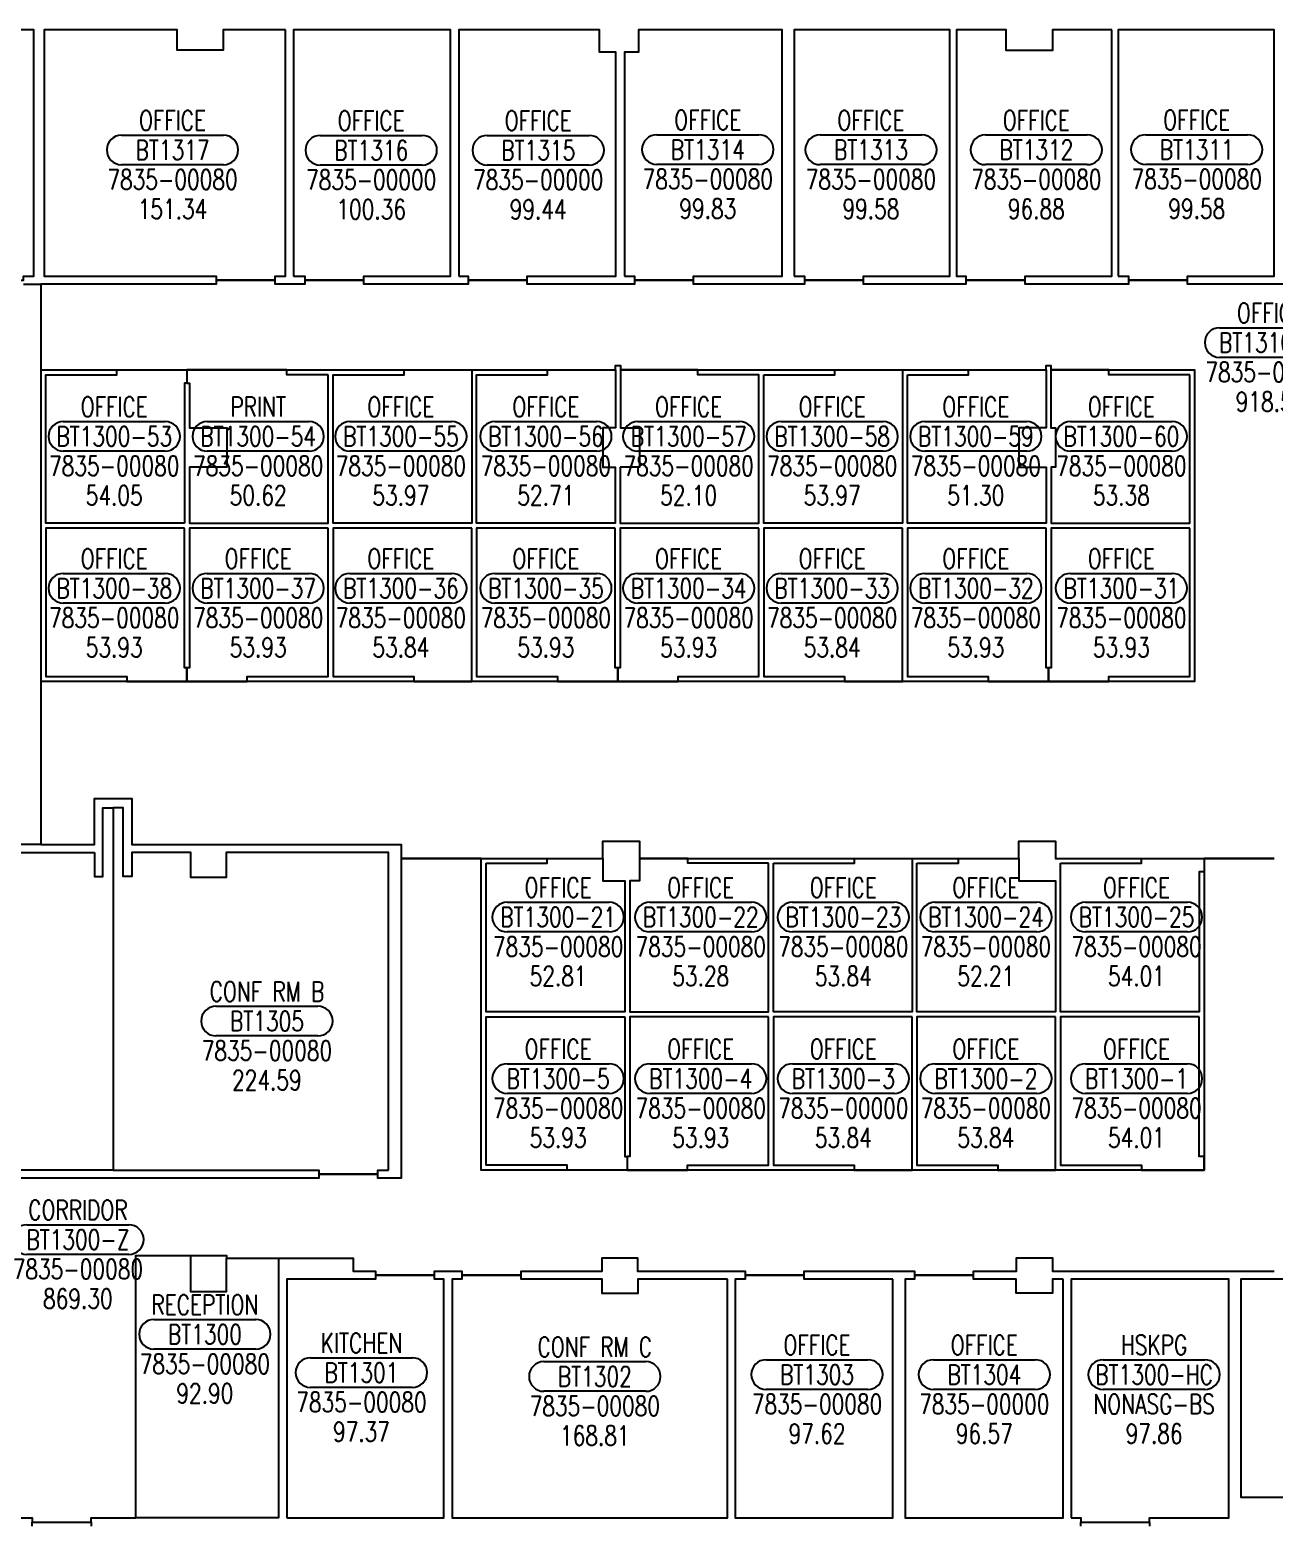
# Model space of a CAD drawing. Extents: x 3045 to 7103, y 18060 to 20148.
# Drawn here: x 4984 to 5742, y 18911 to 19822 of the extents above; entities that cross this region are included whole.
import ezdxf
from ezdxf.enums import TextEntityAlignment as Align

# ---------------------------------------------------------------- set-up
doc = ezdxf.new("R2010")
doc.units = 0
doc.header["$MEASUREMENT"] = 0
doc.layers.get('0').update_dxf_attribs({"linetype": 'CONTINUOUS'})
for name, color, linetype in [('AREA', 3, 'CONTINUOUS'), ('AREA2', 1, 'CONTINUOUS'), ('COSTC', 6, 'CONTINUOUS'), ('PLINE2', 5, 'CONTINUOUS'), ('ROOMNA', 4, 'CONTINUOUS'), ('ROOMNO', 4, 'CONTINUOUS'), ('ROOMOV', 4, 'CONTINUOUS')]:
    doc.layers.add(name, color=color, linetype=linetype)
doc.styles.get("Standard").update_dxf_attribs({"font": 'simplex.shx', "width": 0.75})

# ---------------------------------------------------------------- blocks, each defined once
blk = doc.blocks.new('ROOM')
at = {"layer": 'ROOMOV'}
for p, q in [((-31.04, 9.04), (31.04, 9.04)), ((31.04, -9.04), (-31.04, -9.04))]:
    blk.add_line(p, q, dxfattribs=at)
for centre, start, end in [((-31.04, 0), 90, 270), ((31.04, 0), 270, 90)]:
    blk.add_arc(centre, 9.04, start, end, dxfattribs=at)
at = {"color": 0, "width": 0.75, "flags": 1}
for tag, p in [('FLFIN', (-60, -36)), ('ICRA', (60, -36)), ('FLTYPE', (-60, -48)), ('USER1', (60, -48)), ('FLCOND', (-60, -60)), ('USER2', (60, -60)), ('WLFIN', (-60, -72)), ('SITE', (-24, -72)), ('UCODE', (24, -72)), ('USER3', (60, -72)), ('WLTYPE', (-60, -84)), ('BLDG', (-24, -84)), ('UDESC', (24, -84)), ('USER4', (60, -84)), ('WLCOND', (-60, -96)), ('FLR', (-24, -96)), ('FCODE', (24, -96)), ('USER5', (60, -96)), ('CLFIN', (-60, -108)), ('COSTCD', (-24, -108)), ('FDESC', (24, -108)), ('USER6', (60, -108)), ('CLTYPE', (-60, -120)), ('DEPTD', (-24, -120)), ('DIVISION', (24, -120)), ('USER7', (60, -120)), ('CLCOND', (-60, -132)), ('RDES', (-24, -132)), ('CONTACT', (24, -132)), ('USER8', (60, -132)), ('CLHT', (-60, -144)), ('CHDATE', (-24, -144)), ('OCCUP', (24, -144)), ('BLOCK', (60, -144)), ('BASE', (-60, -156)), ('CBACK', (-24, -156)), ('PRCONTACT', (24, -156)), ('BLOCK2', (60, -156))]:
    blk.add_attdef(tag, text='', height=6, dxfattribs=at).set_placement(p, align=Align.MIDDLE_CENTER)
at = {"layer": 'AREA', "width": 0.75}
blk.add_attdef('AREA', text='', height=12, dxfattribs=at).set_placement((0, -36), align=Align.MIDDLE_CENTER)
at = {"layer": 'AREA2', "width": 0.75}
blk.add_attdef('AREA2', text='', height=12, dxfattribs=at).set_placement((0, -36), align=Align.MIDDLE_CENTER)
at = {"layer": 'COSTC', "width": 0.75}
blk.add_attdef('COSTC', text='', height=12, dxfattribs=at).set_placement((0, -18), align=Align.MIDDLE_CENTER)
at = {"layer": 'ROOMNA', "width": 0.75}
for tag, p in [('RMNAA', (0, 54)), ('RMNAB', (0, 36)), ('RMNAC', (0, 18))]:
    blk.add_attdef(tag, text='', height=12, dxfattribs=at).set_placement(p, align=Align.MIDDLE_CENTER)
at = {"layer": 'ROOMNO', "width": 0.75}
blk.add_attdef('RMNU', text='', height=12, dxfattribs=at).set_placement((0, 0), align=Align.MIDDLE_CENTER)

msp = doc.modelspace()

# ---------------------------------------------------------------- linework, layer by layer
at = {"layer": 'PLINE2', "color": 6}
for points in [[(4890.97, 19671.58), (4943.72, 19671.58), (4943.72, 19669.08), (4979.72, 19669.08), (4979.72, 19671.58), (4986.09, 19671.58), (4986.09, 19821.58), (4957.22, 19821.58), (4957.22, 19809.21), (4929.09, 19809.21), (4929.09, 19821.58), (4890.97, 19821.58)], [(5139.47, 19821.58), (5101.47, 19821.58), (5101.47, 19809.21), (5073.47, 19809.21), (5073.47, 19821.58), (4992.47, 19821.58), (4992.47, 19671.58), (5097.22, 19671.58), (5097.22, 19669.08), (5133.22, 19669.08), (5133.22, 19671.58), (5139.47, 19671.58)], [(5144.22, 19671.58), (5151.22, 19671.58), (5151.22, 19669.08), (5187.22, 19669.08), (5187.22, 19671.58), (5239.97, 19671.58), (5239.97, 19821.58), (5144.22, 19821.58)], [(5244.97, 19671.58), (5250.72, 19671.58), (5250.72, 19669.08), (5286.72, 19669.08), (5286.72, 19671.58), (5340.72, 19671.58), (5340.72, 19808.08), (5330.84, 19808.08), (5330.84, 19821.58), (5244.97, 19821.58)], [(5346.09, 19671.58), (5352.09, 19671.58), (5352.09, 19669.08), (5388.09, 19669.08), (5388.09, 19671.58), (5442.09, 19671.58), (5442.09, 19821.58), (5354.59, 19821.58), (5354.59, 19808.08), (5346.09, 19808.08)], [(5449.34, 19671.58), (5455.59, 19671.58), (5455.59, 19669.08), (5491.59, 19669.08), (5491.59, 19671.58), (5544.34, 19671.58), (5544.34, 19821.58), (5449.34, 19821.58)], [(5642.97, 19821.58), (5606.72, 19821.58), (5606.72, 19809.08), (5578.59, 19809.08), (5578.59, 19821.58), (5548.22, 19821.58), (5548.22, 19671.58), (5554.09, 19671.58), (5554.09, 19669.08), (5590.09, 19669.08), (5590.09, 19671.58), (5642.97, 19671.58)], [(5646.84, 19671.58), (5653.09, 19671.58), (5653.09, 19669.08), (5689.09, 19669.08), (5689.09, 19671.58), (5741.84, 19671.58), (5741.84, 19821.58), (5646.84, 19821.58)], [(5077.9, 19520.96), (4993.4, 19520.96), (4993.4, 19611.46), (5036.65, 19611.46), (5036.65, 19614.46), (5079.4, 19614.46), (5079.4, 19606.21), (5077.9, 19606.21)], [(5165.4, 19611.46), (5140.15, 19611.46), (5140.15, 19614.46), (5079.4, 19614.46), (5079.4, 19606.21), (5080.9, 19606.21), (5080.9, 19579.08), (5103.72, 19579.08), (5103.72, 19555.08), (5080.9, 19555.08), (5080.9, 19520.96), (5165.4, 19520.96)], [(5211.65, 19614.46), (5252.9, 19614.46), (5252.9, 19520.96), (5168.4, 19520.96), (5168.4, 19611.46), (5211.65, 19611.46)], [(5299.15, 19614.46), (5340.49, 19614.46), (5340.49, 19579.08), (5332.72, 19579.08), (5332.72, 19555.08), (5340.4, 19555.08), (5340.4, 19520.96), (5255.9, 19520.96), (5255.9, 19611.46), (5299.15, 19611.46)], [(5343.4, 19555.08), (5343.4, 19520.96), (5427.9, 19520.96), (5427.9, 19611.46), (5390.65, 19611.46), (5390.65, 19614.46), (5343.49, 19614.46), (5343.49, 19579.08), (5355.22, 19579.08), (5355.22, 19555.08)], [(5430.9, 19611.46), (5474.15, 19611.46), (5474.15, 19614.46), (5515.4, 19614.46), (5515.4, 19520.96), (5430.9, 19520.96)], [(5518.4, 19611.46), (5555.65, 19611.46), (5555.65, 19614.46), (5602.88, 19614.46), (5602.88, 19579.08), (5586.22, 19579.08), (5586.22, 19555.08), (5602.9, 19555.08), (5602.9, 19520.96), (5518.4, 19520.96)], [(5690.4, 19611.46), (5641.15, 19611.46), (5641.15, 19614.46), (5605.88, 19614.46), (5605.88, 19579.08), (5608.72, 19579.08), (5608.72, 19555.08), (5605.9, 19555.08), (5605.9, 19520.96), (5690.4, 19520.96)], [(5077.9, 19517.96), (4993.4, 19517.96), (4993.4, 19427.46), (5042.65, 19427.46), (5042.65, 19424.46), (5079.4, 19424.46), (5079.4, 19432.71), (5077.9, 19432.71)], [(5165.4, 19517.96), (5080.9, 19517.96), (5080.9, 19432.71), (5079.4, 19432.71), (5079.4, 19424.46), (5116.15, 19424.46), (5116.15, 19427.46), (5165.4, 19427.46)], [(5252.9, 19517.96), (5168.4, 19517.96), (5168.4, 19427.46), (5217.65, 19427.46), (5217.65, 19424.46), (5252.9, 19424.46)], [(5340.4, 19517.96), (5255.9, 19517.96), (5255.9, 19427.46), (5305.15, 19427.46), (5305.15, 19424.46), (5341.9, 19424.46), (5341.9, 19432.71), (5340.4, 19432.71)], [(5427.9, 19517.96), (5343.4, 19517.96), (5343.4, 19432.71), (5341.9, 19432.71), (5341.9, 19424.46), (5378.65, 19424.46), (5378.65, 19427.46), (5427.9, 19427.46)], [(5515.4, 19517.96), (5430.9, 19517.96), (5430.9, 19427.46), (5480.15, 19427.46), (5480.15, 19424.46), (5515.4, 19424.46)], [(5602.9, 19517.96), (5518.4, 19517.96), (5518.4, 19427.46), (5567.65, 19427.46), (5567.65, 19424.46), (5604.4, 19424.46), (5604.4, 19432.71), (5602.9, 19432.71)], [(5690.4, 19517.96), (5605.9, 19517.96), (5605.9, 19432.71), (5604.4, 19432.71), (5604.4, 19424.46), (5641.15, 19424.46), (5641.15, 19427.46), (5690.4, 19427.46)], [(5022.97, 19320.21), (5022.97, 19305.71), (5028.09, 19305.71), (5028.09, 19347.58), (5034.34, 19347.58), (5034.34, 19126.71), (4908.72, 19126.71), (4908.72, 19124.21), (4872.72, 19124.21), (4872.72, 19126.71), (4866.22, 19126.71), (4866.22, 19320.21), (4930.22, 19320.21), (4930.22, 19305.08), (4951.84, 19305.08), (4951.84, 19320.21)], [(5202.22, 19126.71), (5202.22, 19320.21), (5103.34, 19320.21), (5103.34, 19304.96), (5081.72, 19304.96), (5081.72, 19320.21), (5045.72, 19320.21), (5045.72, 19305.71), (5040.59, 19305.71), (5040.59, 19347.58), (5034.34, 19347.58), (5034.34, 19126.71), (5159.72, 19126.71), (5159.72, 19124.21), (5195.72, 19124.21), (5195.72, 19126.71)], [(5261.72, 19313.69), (5298.97, 19313.69), (5298.97, 19316.69), (5332.72, 19316.69), (5332.72, 19303.08), (5346.22, 19303.08), (5346.22, 19223.19), (5261.72, 19223.19)], [(5433.72, 19313.69), (5384.56, 19313.69), (5384.56, 19316.69), (5355.22, 19316.69), (5355.22, 19303.08), (5349.22, 19303.08), (5349.22, 19223.19), (5433.72, 19223.19)], [(5436.72, 19313.69), (5486.06, 19313.69), (5486.06, 19316.69), (5521.22, 19316.69), (5521.22, 19223.19), (5436.72, 19223.19)], [(5524.22, 19313.69), (5549.47, 19313.69), (5549.47, 19316.69), (5586.22, 19316.69), (5586.22, 19303.08), (5608.72, 19303.08), (5608.72, 19223.19), (5524.22, 19223.19)], [(5611.72, 19313.69), (5660.97, 19313.69), (5660.97, 19316.69), (5699.22, 19316.69), (5699.22, 19308.44), (5696.22, 19308.44), (5696.22, 19223.19), (5611.72, 19223.19)], [(5346.22, 19220.19), (5346.22, 19134.94), (5347.72, 19134.94), (5347.72, 19126.69), (5310.97, 19126.69), (5310.97, 19129.69), (5261.72, 19129.69), (5261.72, 19220.19)], [(5433.72, 19220.19), (5349.22, 19220.19), (5349.22, 19134.94), (5347.72, 19134.94), (5347.72, 19126.69), (5384.47, 19126.69), (5384.47, 19129.69), (5433.72, 19129.69)], [(5521.22, 19220.19), (5436.72, 19220.19), (5436.72, 19129.69), (5485.97, 19129.69), (5485.97, 19126.69), (5521.22, 19126.69)], [(5608.72, 19220.19), (5524.22, 19220.19), (5524.22, 19129.69), (5573.47, 19129.69), (5573.47, 19126.69), (5608.72, 19126.69)], [(5696.22, 19220.19), (5611.72, 19220.19), (5611.72, 19129.69), (5660.97, 19129.69), (5660.97, 19126.69), (5699.22, 19126.69), (5699.22, 19134.94), (5696.22, 19134.94)], [(5048.14, 18914.71), (5048.14, 19074.71), (5081.47, 19074.71), (5081.47, 19052.71), (5103.47, 19052.71), (5103.47, 19073.08), (5135.09, 19073.08), (5135.09, 18914.71)], [(5140.22, 18914.71), (5235.97, 18914.71), (5235.97, 19060.21), (5230.22, 19060.21), (5230.22, 19062.71), (5194.22, 19062.71), (5194.22, 19060.21), (5140.22, 19060.21)], [(5408.72, 19060.21), (5354.09, 19060.21), (5354.09, 19051.46), (5332.47, 19051.46), (5332.47, 19060.21), (5282.97, 19060.21), (5282.97, 19062.71), (5246.97, 19062.71), (5246.97, 19060.21), (5240.97, 19060.21), (5240.97, 18914.71), (5408.72, 18914.71)], [(5509.47, 19060.21), (5455.47, 19060.21), (5455.47, 19062.71), (5419.47, 19062.71), (5419.47, 19060.21), (5413.47, 19060.21), (5413.47, 18914.71), (5509.47, 18914.71)], [(5613.22, 19060.21), (5606.84, 19060.21), (5606.84, 19051.71), (5584.72, 19051.71), (5584.72, 19060.21), (5558.72, 19060.21), (5558.72, 19062.71), (5522.72, 19062.71), (5522.72, 19060.21), (5516.97, 19060.21), (5516.97, 18914.71), (5613.22, 18914.71)], [(5618.22, 18914.71), (5623.97, 18914.71), (5623.97, 18912.21), (5665.97, 18912.21), (5665.97, 18914.71), (5714.34, 18914.71), (5714.34, 19060.21), (5618.22, 19060.21)], [(5838.97, 19060.21), (5721.47, 19060.21), (5721.47, 18927.33), (5847.47, 18927.33), (5847.47, 18965.46), (5849.97, 18965.46), (5849.97, 19001.46), (5847.47, 19001.46), (5847.47, 19052.71), (5838.97, 19052.71)]]:
    msp.add_lwpolyline(points, close=True, dxfattribs=at)
for points in [[(4979.72, 19666.58), (4990.4, 19666.58), (4990.4, 19424.46), (4990.4, 19325.21), (4816.72, 19325.21)], [(5749.47, 19666.58), (5689.09, 19666.58), (5689.09, 19669.08), (5653.09, 19669.08), (5653.09, 19666.58), (5590.09, 19666.58), (5590.09, 19669.08), (5554.09, 19669.08), (5554.09, 19666.58), (5491.59, 19666.58), (5491.59, 19669.08), (5455.59, 19669.08), (5455.59, 19666.58), (5388.09, 19666.58), (5388.09, 19669.08), (5352.09, 19669.08), (5352.09, 19666.58), (5286.72, 19666.58), (5286.72, 19669.08), (5250.72, 19669.08), (5250.72, 19666.58), (5187.22, 19666.58), (5187.22, 19669.08), (5151.22, 19669.08), (5151.22, 19666.58), (5133.22, 19666.58), (5133.22, 19669.08), (5097.22, 19669.08), (5097.22, 19666.58), (4990.4, 19666.58), (4990.4, 19614.46), (5340.49, 19614.46), (5340.49, 19616.96), (5343.49, 19616.96), (5343.49, 19614.46), (5602.88, 19614.46), (5602.88, 19616.96), (5605.88, 19616.96), (5605.88, 19614.46), (5693.4, 19614.46), (5693.4, 19424.46), (4990.4, 19424.46), (4990.4, 19325.21), (5022.97, 19325.21), (5022.97, 19353.21), (5045.72, 19353.21), (5045.72, 19325.21), (5209.97, 19325.21), (5209.97, 19316.69), (5332.72, 19316.69), (5332.72, 19327.08), (5355.22, 19327.08), (5355.22, 19316.69), (5586.22, 19316.69), (5586.22, 19327.08), (5608.72, 19327.08), (5608.72, 19316.69), (5741.84, 19316.69)], [(5741.84, 19316.69), (5699.22, 19316.69), (5699.22, 19126.69), (5258.72, 19126.69), (5258.72, 19316.69), (5209.97, 19316.69), (5209.97, 19121.71), (5195.72, 19121.71), (5195.72, 19124.21), (5159.72, 19124.21), (5159.72, 19121.71), (4908.72, 19121.71)], [(4967.34, 18914.71), (4985.09, 18914.71), (4985.09, 18912.21), (5021.09, 18912.21), (5021.09, 18914.71), (5048.14, 18914.71), (5048.14, 19074.71), (5103.47, 19074.71), (5103.47, 19073.08), (5180.59, 19073.08), (5180.59, 19065.21), (5194.22, 19065.21), (5194.22, 19062.71), (5230.22, 19062.71), (5230.22, 19065.21), (5246.97, 19065.21), (5246.97, 19062.71), (5282.97, 19062.71), (5282.97, 19065.21), (5332.47, 19065.21), (5332.47, 19073.33), (5353.97, 19073.33), (5353.97, 19065.21), (5419.47, 19065.21), (5419.47, 19062.71), (5455.47, 19062.71), (5455.47, 19065.21), (5522.72, 19065.21), (5522.72, 19062.71), (5558.72, 19062.71), (5558.72, 19065.21), (5584.84, 19065.21), (5584.84, 19073.33), (5606.84, 19073.33), (5606.84, 19065.21), (5741.84, 19065.21)], [(4985.09, 18909.71), (4985.09, 18912.21), (5021.09, 18912.21), (5021.09, 18909.71)], [(5623.97, 18909.71), (5623.97, 18912.21), (5665.97, 18912.21), (5665.97, 18909.71)]]:
    msp.add_lwpolyline(points, dxfattribs=at)

# ---------------------------------------------------------------- block references
at = {"layer": 'ROOMNO', "color": 2}
ref = msp.add_blockref('ROOM', (5070.59, 19748.4), dxfattribs=at)
ref.add_attrib('RMNU', 'BT1317', dxfattribs={"height": 12, "width": 0.75}).set_placement((5070.59, 19748.4), align=Align.MIDDLE_CENTER)
ref.add_attrib('RMNAC', 'OFFICE', dxfattribs={"layer": 'ROOMNA', "height": 12, "width": 0.75}).set_placement((5070.59, 19766.4), align=Align.MIDDLE_CENTER)
ref.add_attrib('COSTC', '7835-00080', dxfattribs={"layer": 'COSTC', "height": 12, "width": 0.75}).set_placement((5070.59, 19730.4), align=Align.MIDDLE_CENTER)
ref.add_attrib('AREA2', '151.34', dxfattribs={"layer": 'AREA2', "height": 12, "width": 0.75}).set_placement((5070.59, 19712.4), align=Align.MIDDLE_CENTER)
ref = msp.add_blockref('ROOM', (5191.65, 19748.22), dxfattribs=at)
ref.add_attrib('RMNU', 'BT1316', dxfattribs={"height": 12, "width": 0.75}).set_placement((5191.65, 19748.22), align=Align.MIDDLE_CENTER)
ref.add_attrib('RMNAC', 'OFFICE', dxfattribs={"layer": 'ROOMNA', "height": 12, "width": 0.75}).set_placement((5191.65, 19766.22), align=Align.MIDDLE_CENTER)
ref.add_attrib('COSTC', '7835-00000', dxfattribs={"layer": 'COSTC', "height": 12, "width": 0.75}).set_placement((5191.65, 19730.22), align=Align.MIDDLE_CENTER)
ref.add_attrib('AREA2', '100.36', dxfattribs={"layer": 'AREA2', "height": 12, "width": 0.75}).set_placement((5191.65, 19712.22), align=Align.MIDDLE_CENTER)
ref = msp.add_blockref('ROOM', (5293.43, 19748.24), dxfattribs=at)
ref.add_attrib('RMNU', 'BT1315', dxfattribs={"height": 12, "width": 0.75}).set_placement((5293.43, 19748.24), align=Align.MIDDLE_CENTER)
ref.add_attrib('RMNAC', 'OFFICE', dxfattribs={"layer": 'ROOMNA', "height": 12, "width": 0.75}).set_placement((5293.43, 19766.24), align=Align.MIDDLE_CENTER)
ref.add_attrib('COSTC', '7835-00000', dxfattribs={"layer": 'COSTC', "height": 12, "width": 0.75}).set_placement((5293.43, 19730.24), align=Align.MIDDLE_CENTER)
ref.add_attrib('AREA2', '99.44', dxfattribs={"layer": 'AREA2', "height": 12, "width": 0.75}).set_placement((5293.43, 19712.24), align=Align.MIDDLE_CENTER)
ref = msp.add_blockref('ROOM', (5396.74, 19748.62), dxfattribs=at)
ref.add_attrib('RMNU', 'BT1314', dxfattribs={"height": 12, "width": 0.75}).set_placement((5396.74, 19748.62), align=Align.MIDDLE_CENTER)
ref.add_attrib('RMNAC', 'OFFICE', dxfattribs={"layer": 'ROOMNA', "height": 12, "width": 0.75}).set_placement((5396.74, 19766.62), align=Align.MIDDLE_CENTER)
ref.add_attrib('COSTC', '7835-00080', dxfattribs={"layer": 'COSTC', "height": 12, "width": 0.75}).set_placement((5396.74, 19730.62), align=Align.MIDDLE_CENTER)
ref.add_attrib('AREA2', '99.83', dxfattribs={"layer": 'AREA2', "height": 12, "width": 0.75}).set_placement((5396.74, 19712.62), align=Align.MIDDLE_CENTER)
ref = msp.add_blockref('ROOM', (5496.18, 19748.5), dxfattribs=at)
ref.add_attrib('RMNU', 'BT1313', dxfattribs={"height": 12, "width": 0.75}).set_placement((5496.18, 19748.5), align=Align.MIDDLE_CENTER)
ref.add_attrib('RMNAC', 'OFFICE', dxfattribs={"layer": 'ROOMNA', "height": 12, "width": 0.75}).set_placement((5496.18, 19766.5), align=Align.MIDDLE_CENTER)
ref.add_attrib('COSTC', '7835-00080', dxfattribs={"layer": 'COSTC', "height": 12, "width": 0.75}).set_placement((5496.18, 19730.5), align=Align.MIDDLE_CENTER)
ref.add_attrib('AREA2', '99.58', dxfattribs={"layer": 'AREA2', "height": 12, "width": 0.75}).set_placement((5496.18, 19712.5), align=Align.MIDDLE_CENTER)
ref = msp.add_blockref('ROOM', (5596.95, 19748.5), dxfattribs=at)
ref.add_attrib('RMNU', 'BT1312', dxfattribs={"height": 12, "width": 0.75}).set_placement((5596.95, 19748.5), align=Align.MIDDLE_CENTER)
ref.add_attrib('RMNAC', 'OFFICE', dxfattribs={"layer": 'ROOMNA', "height": 12, "width": 0.75}).set_placement((5596.95, 19766.5), align=Align.MIDDLE_CENTER)
ref.add_attrib('COSTC', '7835-00080', dxfattribs={"layer": 'COSTC', "height": 12, "width": 0.75}).set_placement((5596.95, 19730.5), align=Align.MIDDLE_CENTER)
ref.add_attrib('AREA2', '96.88', dxfattribs={"layer": 'AREA2', "height": 12, "width": 0.75}).set_placement((5596.95, 19712.5), align=Align.MIDDLE_CENTER)
ref = msp.add_blockref('ROOM', (5694.68, 19748.63), dxfattribs=at)
ref.add_attrib('RMNU', 'BT1311', dxfattribs={"height": 12, "width": 0.75}).set_placement((5694.68, 19748.63), align=Align.MIDDLE_CENTER)
ref.add_attrib('RMNAC', 'OFFICE', dxfattribs={"layer": 'ROOMNA', "height": 12, "width": 0.75}).set_placement((5694.68, 19766.63), align=Align.MIDDLE_CENTER)
ref.add_attrib('COSTC', '7835-00080', dxfattribs={"layer": 'COSTC', "height": 12, "width": 0.75}).set_placement((5694.68, 19730.63), align=Align.MIDDLE_CENTER)
ref.add_attrib('AREA2', '99.58', dxfattribs={"layer": 'AREA2', "height": 12, "width": 0.75}).set_placement((5694.68, 19712.63), align=Align.MIDDLE_CENTER)
ref = msp.add_blockref('ROOM', (5739.63, 19631.03), dxfattribs=at)
ref.add_attrib('RMNU', 'BT1310-Z', dxfattribs={"height": 12, "width": 0.75}).set_placement((5739.63, 19631.03), align=Align.MIDDLE_CENTER)
ref.add_attrib('RMNAC', 'OFFICE', dxfattribs={"layer": 'ROOMNA', "height": 12, "width": 0.75}).set_placement((5739.63, 19649.03), align=Align.MIDDLE_CENTER)
ref.add_attrib('COSTC', '7835-00080', dxfattribs={"layer": 'COSTC', "height": 12, "width": 0.75}).set_placement((5739.63, 19613.03), align=Align.MIDDLE_CENTER)
ref.add_attrib('AREA2', '918.57', dxfattribs={"layer": 'AREA2', "height": 12, "width": 0.75}).set_placement((5739.63, 19595.03), align=Align.MIDDLE_CENTER)
ref = msp.add_blockref('ROOM', (5035.09, 19573.87), dxfattribs=at)
ref.add_attrib('RMNU', 'BT1300-53', dxfattribs={"height": 12, "width": 0.75}).set_placement((5035.09, 19573.87), align=Align.MIDDLE_CENTER)
ref.add_attrib('RMNAC', 'OFFICE', dxfattribs={"layer": 'ROOMNA', "height": 12, "width": 0.75}).set_placement((5035.09, 19591.87), align=Align.MIDDLE_CENTER)
ref.add_attrib('COSTC', '7835-00080', dxfattribs={"layer": 'COSTC', "height": 12, "width": 0.75}).set_placement((5035.09, 19555.87), align=Align.MIDDLE_CENTER)
ref.add_attrib('AREA2', '54.05', dxfattribs={"layer": 'AREA2', "height": 12, "width": 0.75}).set_placement((5035.09, 19537.87), align=Align.MIDDLE_CENTER)
ref = msp.add_blockref('ROOM', (5122.76, 19573.87), dxfattribs=at)
ref.add_attrib('RMNU', 'BT1300-54', dxfattribs={"height": 12, "width": 0.75}).set_placement((5122.76, 19573.87), align=Align.MIDDLE_CENTER)
ref.add_attrib('RMNAC', 'PRINT', dxfattribs={"layer": 'ROOMNA', "height": 12, "width": 0.75}).set_placement((5122.76, 19591.87), align=Align.MIDDLE_CENTER)
ref.add_attrib('COSTC', '7835-00080', dxfattribs={"layer": 'COSTC', "height": 12, "width": 0.75}).set_placement((5122.76, 19555.87), align=Align.MIDDLE_CENTER)
ref.add_attrib('AREA2', '50.62', dxfattribs={"layer": 'AREA2', "height": 12, "width": 0.75}).set_placement((5122.76, 19537.87), align=Align.MIDDLE_CENTER)
ref = msp.add_blockref('ROOM', (5209.75, 19573.87), dxfattribs=at)
ref.add_attrib('RMNU', 'BT1300-55', dxfattribs={"height": 12, "width": 0.75}).set_placement((5209.75, 19573.87), align=Align.MIDDLE_CENTER)
ref.add_attrib('RMNAC', 'OFFICE', dxfattribs={"layer": 'ROOMNA', "height": 12, "width": 0.75}).set_placement((5209.75, 19591.87), align=Align.MIDDLE_CENTER)
ref.add_attrib('COSTC', '7835-00080', dxfattribs={"layer": 'COSTC', "height": 12, "width": 0.75}).set_placement((5209.75, 19555.87), align=Align.MIDDLE_CENTER)
ref.add_attrib('AREA2', '53.97', dxfattribs={"layer": 'AREA2', "height": 12, "width": 0.75}).set_placement((5209.75, 19537.87), align=Align.MIDDLE_CENTER)
ref = msp.add_blockref('ROOM', (5298.1, 19573.87), dxfattribs=at)
ref.add_attrib('RMNU', 'BT1300-56', dxfattribs={"height": 12, "width": 0.75}).set_placement((5298.1, 19573.87), align=Align.MIDDLE_CENTER)
ref.add_attrib('RMNAC', 'OFFICE', dxfattribs={"layer": 'ROOMNA', "height": 12, "width": 0.75}).set_placement((5298.1, 19591.87), align=Align.MIDDLE_CENTER)
ref.add_attrib('COSTC', '7835-00080', dxfattribs={"layer": 'COSTC', "height": 12, "width": 0.75}).set_placement((5298.1, 19555.87), align=Align.MIDDLE_CENTER)
ref.add_attrib('AREA2', '52.71', dxfattribs={"layer": 'AREA2', "height": 12, "width": 0.75}).set_placement((5298.1, 19537.87), align=Align.MIDDLE_CENTER)
ref = msp.add_blockref('ROOM', (5385.09, 19573.87), dxfattribs=at)
ref.add_attrib('RMNU', 'BT1300-57', dxfattribs={"height": 12, "width": 0.75}).set_placement((5385.09, 19573.87), align=Align.MIDDLE_CENTER)
ref.add_attrib('RMNAC', 'OFFICE', dxfattribs={"layer": 'ROOMNA', "height": 12, "width": 0.75}).set_placement((5385.09, 19591.87), align=Align.MIDDLE_CENTER)
ref.add_attrib('COSTC', '7835-00080', dxfattribs={"layer": 'COSTC', "height": 12, "width": 0.75}).set_placement((5385.09, 19555.87), align=Align.MIDDLE_CENTER)
ref.add_attrib('AREA2', '52.10', dxfattribs={"layer": 'AREA2', "height": 12, "width": 0.75}).set_placement((5385.09, 19537.87), align=Align.MIDDLE_CENTER)
ref = msp.add_blockref('ROOM', (5472.54, 19573.87), dxfattribs=at)
ref.add_attrib('RMNU', 'BT1300-58', dxfattribs={"height": 12, "width": 0.75}).set_placement((5472.54, 19573.87), align=Align.MIDDLE_CENTER)
ref.add_attrib('RMNAC', 'OFFICE', dxfattribs={"layer": 'ROOMNA', "height": 12, "width": 0.75}).set_placement((5472.54, 19591.87), align=Align.MIDDLE_CENTER)
ref.add_attrib('COSTC', '7835-00080', dxfattribs={"layer": 'COSTC', "height": 12, "width": 0.75}).set_placement((5472.54, 19555.87), align=Align.MIDDLE_CENTER)
ref.add_attrib('AREA2', '53.97', dxfattribs={"layer": 'AREA2', "height": 12, "width": 0.75}).set_placement((5472.54, 19537.87), align=Align.MIDDLE_CENTER)
ref = msp.add_blockref('ROOM', (5560.08, 19573.87), dxfattribs=at)
ref.add_attrib('RMNU', 'BT1300-59', dxfattribs={"height": 12, "width": 0.75}).set_placement((5560.08, 19573.87), align=Align.MIDDLE_CENTER)
ref.add_attrib('RMNAC', 'OFFICE', dxfattribs={"layer": 'ROOMNA', "height": 12, "width": 0.75}).set_placement((5560.08, 19591.87), align=Align.MIDDLE_CENTER)
ref.add_attrib('COSTC', '7835-00080', dxfattribs={"layer": 'COSTC', "height": 12, "width": 0.75}).set_placement((5560.08, 19555.87), align=Align.MIDDLE_CENTER)
ref.add_attrib('AREA2', '51.30', dxfattribs={"layer": 'AREA2', "height": 12, "width": 0.75}).set_placement((5560.08, 19537.87), align=Align.MIDDLE_CENTER)
ref = msp.add_blockref('ROOM', (5648.76, 19573.87), dxfattribs=at)
ref.add_attrib('RMNU', 'BT1300-60', dxfattribs={"height": 12, "width": 0.75}).set_placement((5648.76, 19573.87), align=Align.MIDDLE_CENTER)
ref.add_attrib('RMNAC', 'OFFICE', dxfattribs={"layer": 'ROOMNA', "height": 12, "width": 0.75}).set_placement((5648.76, 19591.87), align=Align.MIDDLE_CENTER)
ref.add_attrib('COSTC', '7835-00080', dxfattribs={"layer": 'COSTC', "height": 12, "width": 0.75}).set_placement((5648.76, 19555.87), align=Align.MIDDLE_CENTER)
ref.add_attrib('AREA2', '53.38', dxfattribs={"layer": 'AREA2', "height": 12, "width": 0.75}).set_placement((5648.76, 19537.87), align=Align.MIDDLE_CENTER)
ref = msp.add_blockref('ROOM', (5035.09, 19481.31), dxfattribs=at)
ref.add_attrib('RMNU', 'BT1300-38', dxfattribs={"height": 12, "width": 0.75}).set_placement((5035.09, 19481.31), align=Align.MIDDLE_CENTER)
ref.add_attrib('RMNAC', 'OFFICE', dxfattribs={"layer": 'ROOMNA', "height": 12, "width": 0.75}).set_placement((5035.09, 19499.31), align=Align.MIDDLE_CENTER)
ref.add_attrib('COSTC', '7835-00080', dxfattribs={"layer": 'COSTC', "height": 12, "width": 0.75}).set_placement((5035.09, 19463.31), align=Align.MIDDLE_CENTER)
ref.add_attrib('AREA2', '53.93', dxfattribs={"layer": 'AREA2', "height": 12, "width": 0.75}).set_placement((5035.09, 19445.31), align=Align.MIDDLE_CENTER)
ref = msp.add_blockref('ROOM', (5122.76, 19481.31), dxfattribs=at)
ref.add_attrib('RMNU', 'BT1300-37', dxfattribs={"height": 12, "width": 0.75}).set_placement((5122.76, 19481.31), align=Align.MIDDLE_CENTER)
ref.add_attrib('RMNAC', 'OFFICE', dxfattribs={"layer": 'ROOMNA', "height": 12, "width": 0.75}).set_placement((5122.76, 19499.31), align=Align.MIDDLE_CENTER)
ref.add_attrib('COSTC', '7835-00080', dxfattribs={"layer": 'COSTC', "height": 12, "width": 0.75}).set_placement((5122.76, 19463.31), align=Align.MIDDLE_CENTER)
ref.add_attrib('AREA2', '53.93', dxfattribs={"layer": 'AREA2', "height": 12, "width": 0.75}).set_placement((5122.76, 19445.31), align=Align.MIDDLE_CENTER)
ref = msp.add_blockref('ROOM', (5209.75, 19481.31), dxfattribs=at)
ref.add_attrib('RMNU', 'BT1300-36', dxfattribs={"height": 12, "width": 0.75}).set_placement((5209.75, 19481.31), align=Align.MIDDLE_CENTER)
ref.add_attrib('RMNAC', 'OFFICE', dxfattribs={"layer": 'ROOMNA', "height": 12, "width": 0.75}).set_placement((5209.75, 19499.31), align=Align.MIDDLE_CENTER)
ref.add_attrib('COSTC', '7835-00080', dxfattribs={"layer": 'COSTC', "height": 12, "width": 0.75}).set_placement((5209.75, 19463.31), align=Align.MIDDLE_CENTER)
ref.add_attrib('AREA2', '53.84', dxfattribs={"layer": 'AREA2', "height": 12, "width": 0.75}).set_placement((5209.75, 19445.31), align=Align.MIDDLE_CENTER)
ref = msp.add_blockref('ROOM', (5298.1, 19481.31), dxfattribs=at)
ref.add_attrib('RMNU', 'BT1300-35', dxfattribs={"height": 12, "width": 0.75}).set_placement((5298.1, 19481.31), align=Align.MIDDLE_CENTER)
ref.add_attrib('RMNAC', 'OFFICE', dxfattribs={"layer": 'ROOMNA', "height": 12, "width": 0.75}).set_placement((5298.1, 19499.31), align=Align.MIDDLE_CENTER)
ref.add_attrib('COSTC', '7835-00080', dxfattribs={"layer": 'COSTC', "height": 12, "width": 0.75}).set_placement((5298.1, 19463.31), align=Align.MIDDLE_CENTER)
ref.add_attrib('AREA2', '53.93', dxfattribs={"layer": 'AREA2', "height": 12, "width": 0.75}).set_placement((5298.1, 19445.31), align=Align.MIDDLE_CENTER)
ref = msp.add_blockref('ROOM', (5385.09, 19481.31), dxfattribs=at)
ref.add_attrib('RMNU', 'BT1300-34', dxfattribs={"height": 12, "width": 0.75}).set_placement((5385.09, 19481.31), align=Align.MIDDLE_CENTER)
ref.add_attrib('RMNAC', 'OFFICE', dxfattribs={"layer": 'ROOMNA', "height": 12, "width": 0.75}).set_placement((5385.09, 19499.31), align=Align.MIDDLE_CENTER)
ref.add_attrib('COSTC', '7835-00080', dxfattribs={"layer": 'COSTC', "height": 12, "width": 0.75}).set_placement((5385.09, 19463.31), align=Align.MIDDLE_CENTER)
ref.add_attrib('AREA2', '53.93', dxfattribs={"layer": 'AREA2', "height": 12, "width": 0.75}).set_placement((5385.09, 19445.31), align=Align.MIDDLE_CENTER)
ref = msp.add_blockref('ROOM', (5472.54, 19481.31), dxfattribs=at)
ref.add_attrib('RMNU', 'BT1300-33', dxfattribs={"height": 12, "width": 0.75}).set_placement((5472.54, 19481.31), align=Align.MIDDLE_CENTER)
ref.add_attrib('RMNAC', 'OFFICE', dxfattribs={"layer": 'ROOMNA', "height": 12, "width": 0.75}).set_placement((5472.54, 19499.31), align=Align.MIDDLE_CENTER)
ref.add_attrib('COSTC', '7835-00080', dxfattribs={"layer": 'COSTC', "height": 12, "width": 0.75}).set_placement((5472.54, 19463.31), align=Align.MIDDLE_CENTER)
ref.add_attrib('AREA2', '53.84', dxfattribs={"layer": 'AREA2', "height": 12, "width": 0.75}).set_placement((5472.54, 19445.31), align=Align.MIDDLE_CENTER)
ref = msp.add_blockref('ROOM', (5560.08, 19481.31), dxfattribs=at)
ref.add_attrib('RMNU', 'BT1300-32', dxfattribs={"height": 12, "width": 0.75}).set_placement((5560.08, 19481.31), align=Align.MIDDLE_CENTER)
ref.add_attrib('RMNAC', 'OFFICE', dxfattribs={"layer": 'ROOMNA', "height": 12, "width": 0.75}).set_placement((5560.08, 19499.31), align=Align.MIDDLE_CENTER)
ref.add_attrib('COSTC', '7835-00080', dxfattribs={"layer": 'COSTC', "height": 12, "width": 0.75}).set_placement((5560.08, 19463.31), align=Align.MIDDLE_CENTER)
ref.add_attrib('AREA2', '53.93', dxfattribs={"layer": 'AREA2', "height": 12, "width": 0.75}).set_placement((5560.08, 19445.31), align=Align.MIDDLE_CENTER)
ref = msp.add_blockref('ROOM', (5648.76, 19481.31), dxfattribs=at)
ref.add_attrib('RMNU', 'BT1300-31', dxfattribs={"height": 12, "width": 0.75}).set_placement((5648.76, 19481.31), align=Align.MIDDLE_CENTER)
ref.add_attrib('RMNAC', 'OFFICE', dxfattribs={"layer": 'ROOMNA', "height": 12, "width": 0.75}).set_placement((5648.76, 19499.31), align=Align.MIDDLE_CENTER)
ref.add_attrib('COSTC', '7835-00080', dxfattribs={"layer": 'COSTC', "height": 12, "width": 0.75}).set_placement((5648.76, 19463.31), align=Align.MIDDLE_CENTER)
ref.add_attrib('AREA2', '53.93', dxfattribs={"layer": 'AREA2', "height": 12, "width": 0.75}).set_placement((5648.76, 19445.31), align=Align.MIDDLE_CENTER)
ref = msp.add_blockref('ROOM', (5305.54, 19280.91), dxfattribs=at)
ref.add_attrib('RMNU', 'BT1300-21', dxfattribs={"height": 12, "width": 0.75}).set_placement((5305.54, 19280.91), align=Align.MIDDLE_CENTER)
ref.add_attrib('RMNAC', 'OFFICE', dxfattribs={"layer": 'ROOMNA', "height": 12, "width": 0.75}).set_placement((5305.54, 19298.91), align=Align.MIDDLE_CENTER)
ref.add_attrib('COSTC', '7835-00080', dxfattribs={"layer": 'COSTC', "height": 12, "width": 0.75}).set_placement((5305.54, 19262.91), align=Align.MIDDLE_CENTER)
ref.add_attrib('AREA2', '52.81', dxfattribs={"layer": 'AREA2', "height": 12, "width": 0.75}).set_placement((5305.54, 19244.91), align=Align.MIDDLE_CENTER)
ref = msp.add_blockref('ROOM', (5392.44, 19280.91), dxfattribs=at)
ref.add_attrib('RMNU', 'BT1300-22', dxfattribs={"height": 12, "width": 0.75}).set_placement((5392.44, 19280.91), align=Align.MIDDLE_CENTER)
ref.add_attrib('RMNAC', 'OFFICE', dxfattribs={"layer": 'ROOMNA', "height": 12, "width": 0.75}).set_placement((5392.44, 19298.91), align=Align.MIDDLE_CENTER)
ref.add_attrib('COSTC', '7835-00080', dxfattribs={"layer": 'COSTC', "height": 12, "width": 0.75}).set_placement((5392.44, 19262.91), align=Align.MIDDLE_CENTER)
ref.add_attrib('AREA2', '53.28', dxfattribs={"layer": 'AREA2', "height": 12, "width": 0.75}).set_placement((5392.44, 19244.91), align=Align.MIDDLE_CENTER)
ref = msp.add_blockref('ROOM', (5479.34, 19280.91), dxfattribs=at)
ref.add_attrib('RMNU', 'BT1300-23', dxfattribs={"height": 12, "width": 0.75}).set_placement((5479.34, 19280.91), align=Align.MIDDLE_CENTER)
ref.add_attrib('RMNAC', 'OFFICE', dxfattribs={"layer": 'ROOMNA', "height": 12, "width": 0.75}).set_placement((5479.34, 19298.91), align=Align.MIDDLE_CENTER)
ref.add_attrib('COSTC', '7835-00080', dxfattribs={"layer": 'COSTC', "height": 12, "width": 0.75}).set_placement((5479.34, 19262.91), align=Align.MIDDLE_CENTER)
ref.add_attrib('AREA2', '53.84', dxfattribs={"layer": 'AREA2', "height": 12, "width": 0.75}).set_placement((5479.34, 19244.91), align=Align.MIDDLE_CENTER)
ref = msp.add_blockref('ROOM', (5566.24, 19280.91), dxfattribs=at)
ref.add_attrib('RMNU', 'BT1300-24', dxfattribs={"height": 12, "width": 0.75}).set_placement((5566.24, 19280.91), align=Align.MIDDLE_CENTER)
ref.add_attrib('RMNAC', 'OFFICE', dxfattribs={"layer": 'ROOMNA', "height": 12, "width": 0.75}).set_placement((5566.24, 19298.91), align=Align.MIDDLE_CENTER)
ref.add_attrib('COSTC', '7835-00080', dxfattribs={"layer": 'COSTC', "height": 12, "width": 0.75}).set_placement((5566.24, 19262.91), align=Align.MIDDLE_CENTER)
ref.add_attrib('AREA2', '52.21', dxfattribs={"layer": 'AREA2', "height": 12, "width": 0.75}).set_placement((5566.24, 19244.91), align=Align.MIDDLE_CENTER)
ref = msp.add_blockref('ROOM', (5658, 19280.91), dxfattribs=at)
ref.add_attrib('RMNU', 'BT1300-25', dxfattribs={"height": 12, "width": 0.75}).set_placement((5658, 19280.91), align=Align.MIDDLE_CENTER)
ref.add_attrib('RMNAC', 'OFFICE', dxfattribs={"layer": 'ROOMNA', "height": 12, "width": 0.75}).set_placement((5658, 19298.91), align=Align.MIDDLE_CENTER)
ref.add_attrib('COSTC', '7835-00080', dxfattribs={"layer": 'COSTC', "height": 12, "width": 0.75}).set_placement((5658, 19262.91), align=Align.MIDDLE_CENTER)
ref.add_attrib('AREA2', '54.01', dxfattribs={"layer": 'AREA2', "height": 12, "width": 0.75}).set_placement((5658, 19244.91), align=Align.MIDDLE_CENTER)
ref = msp.add_blockref('ROOM', (5128.12, 19217.51), dxfattribs=at)
ref.add_attrib('RMNU', 'BT1305', dxfattribs={"height": 12, "width": 0.75}).set_placement((5128.12, 19217.51), align=Align.MIDDLE_CENTER)
ref.add_attrib('RMNAC', 'CONF RM B', dxfattribs={"layer": 'ROOMNA', "height": 12, "width": 0.75}).set_placement((5128.12, 19235.51), align=Align.MIDDLE_CENTER)
ref.add_attrib('COSTC', '7835-00080', dxfattribs={"layer": 'COSTC', "height": 12, "width": 0.75}).set_placement((5128.12, 19199.51), align=Align.MIDDLE_CENTER)
ref.add_attrib('AREA2', '224.59', dxfattribs={"layer": 'AREA2', "height": 12, "width": 0.75}).set_placement((5128.12, 19181.51), align=Align.MIDDLE_CENTER)
ref = msp.add_blockref('ROOM', (5305.54, 19182.45), dxfattribs=at)
ref.add_attrib('RMNU', 'BT1300-5', dxfattribs={"height": 12, "width": 0.75}).set_placement((5305.54, 19182.45), align=Align.MIDDLE_CENTER)
ref.add_attrib('RMNAC', 'OFFICE', dxfattribs={"layer": 'ROOMNA', "height": 12, "width": 0.75}).set_placement((5305.54, 19200.45), align=Align.MIDDLE_CENTER)
ref.add_attrib('COSTC', '7835-00080', dxfattribs={"layer": 'COSTC', "height": 12, "width": 0.75}).set_placement((5305.54, 19164.45), align=Align.MIDDLE_CENTER)
ref.add_attrib('AREA2', '53.93', dxfattribs={"layer": 'AREA2', "height": 12, "width": 0.75}).set_placement((5305.54, 19146.45), align=Align.MIDDLE_CENTER)
ref = msp.add_blockref('ROOM', (5392.44, 19182.45), dxfattribs=at)
ref.add_attrib('RMNU', 'BT1300-4', dxfattribs={"height": 12, "width": 0.75}).set_placement((5392.44, 19182.45), align=Align.MIDDLE_CENTER)
ref.add_attrib('RMNAC', 'OFFICE', dxfattribs={"layer": 'ROOMNA', "height": 12, "width": 0.75}).set_placement((5392.44, 19200.45), align=Align.MIDDLE_CENTER)
ref.add_attrib('COSTC', '7835-00080', dxfattribs={"layer": 'COSTC', "height": 12, "width": 0.75}).set_placement((5392.44, 19164.45), align=Align.MIDDLE_CENTER)
ref.add_attrib('AREA2', '53.93', dxfattribs={"layer": 'AREA2', "height": 12, "width": 0.75}).set_placement((5392.44, 19146.45), align=Align.MIDDLE_CENTER)
ref = msp.add_blockref('ROOM', (5479.34, 19182.45), dxfattribs=at)
ref.add_attrib('RMNU', 'BT1300-3', dxfattribs={"height": 12, "width": 0.75}).set_placement((5479.34, 19182.45), align=Align.MIDDLE_CENTER)
ref.add_attrib('RMNAC', 'OFFICE', dxfattribs={"layer": 'ROOMNA', "height": 12, "width": 0.75}).set_placement((5479.34, 19200.45), align=Align.MIDDLE_CENTER)
ref.add_attrib('COSTC', '7835-00000', dxfattribs={"layer": 'COSTC', "height": 12, "width": 0.75}).set_placement((5479.34, 19164.45), align=Align.MIDDLE_CENTER)
ref.add_attrib('AREA2', '53.84', dxfattribs={"layer": 'AREA2', "height": 12, "width": 0.75}).set_placement((5479.34, 19146.45), align=Align.MIDDLE_CENTER)
ref = msp.add_blockref('ROOM', (5566.24, 19182.45), dxfattribs=at)
ref.add_attrib('RMNU', 'BT1300-2', dxfattribs={"height": 12, "width": 0.75}).set_placement((5566.24, 19182.45), align=Align.MIDDLE_CENTER)
ref.add_attrib('RMNAC', 'OFFICE', dxfattribs={"layer": 'ROOMNA', "height": 12, "width": 0.75}).set_placement((5566.24, 19200.45), align=Align.MIDDLE_CENTER)
ref.add_attrib('COSTC', '7835-00080', dxfattribs={"layer": 'COSTC', "height": 12, "width": 0.75}).set_placement((5566.24, 19164.45), align=Align.MIDDLE_CENTER)
ref.add_attrib('AREA2', '53.84', dxfattribs={"layer": 'AREA2', "height": 12, "width": 0.75}).set_placement((5566.24, 19146.45), align=Align.MIDDLE_CENTER)
ref = msp.add_blockref('ROOM', (5658, 19182.45), dxfattribs=at)
ref.add_attrib('RMNU', 'BT1300-1', dxfattribs={"height": 12, "width": 0.75}).set_placement((5658, 19182.45), align=Align.MIDDLE_CENTER)
ref.add_attrib('RMNAC', 'OFFICE', dxfattribs={"layer": 'ROOMNA', "height": 12, "width": 0.75}).set_placement((5658, 19200.45), align=Align.MIDDLE_CENTER)
ref.add_attrib('COSTC', '7835-00080', dxfattribs={"layer": 'COSTC', "height": 12, "width": 0.75}).set_placement((5658, 19164.45), align=Align.MIDDLE_CENTER)
ref.add_attrib('AREA2', '54.01', dxfattribs={"layer": 'AREA2', "height": 12, "width": 0.75}).set_placement((5658, 19146.45), align=Align.MIDDLE_CENTER)
ref = msp.add_blockref('ROOM', (5012.93, 19084.37), dxfattribs=at)
ref.add_attrib('RMNU', 'BT1300-Z', dxfattribs={"height": 12, "width": 0.75}).set_placement((5012.93, 19084.37), align=Align.MIDDLE_CENTER)
ref.add_attrib('RMNAC', 'CORRIDOR', dxfattribs={"layer": 'ROOMNA', "height": 12, "width": 0.75}).set_placement((5012.93, 19102.37), align=Align.MIDDLE_CENTER)
ref.add_attrib('COSTC', '7835-00080', dxfattribs={"layer": 'COSTC', "height": 12, "width": 0.75}).set_placement((5012.93, 19066.37), align=Align.MIDDLE_CENTER)
ref.add_attrib('AREA2', '869.30', dxfattribs={"layer": 'AREA2', "height": 12, "width": 0.75}).set_placement((5012.93, 19048.37), align=Align.MIDDLE_CENTER)
ref = msp.add_blockref('ROOM', (5090.28, 19026.63), dxfattribs=at)
ref.add_attrib('RMNU', 'BT1300', dxfattribs={"height": 12, "width": 0.75}).set_placement((5090.28, 19026.63), align=Align.MIDDLE_CENTER)
ref.add_attrib('RMNAC', 'RECEPTION', dxfattribs={"layer": 'ROOMNA', "height": 12, "width": 0.75}).set_placement((5090.28, 19044.63), align=Align.MIDDLE_CENTER)
ref.add_attrib('COSTC', '7835-00080', dxfattribs={"layer": 'COSTC', "height": 12, "width": 0.75}).set_placement((5090.28, 19008.63), align=Align.MIDDLE_CENTER)
ref.add_attrib('AREA2', '92.90', dxfattribs={"layer": 'AREA2', "height": 12, "width": 0.75}).set_placement((5090.28, 18990.63), align=Align.MIDDLE_CENTER)
ref = msp.add_blockref('ROOM', (5185.68, 19003.29), dxfattribs=at)
ref.add_attrib('RMNU', 'BT1301', dxfattribs={"height": 12, "width": 0.75}).set_placement((5185.68, 19003.29), align=Align.MIDDLE_CENTER)
ref.add_attrib('RMNAC', 'KITCHEN', dxfattribs={"layer": 'ROOMNA', "height": 12, "width": 0.75}).set_placement((5185.68, 19021.29), align=Align.MIDDLE_CENTER)
ref.add_attrib('COSTC', '7835-00080', dxfattribs={"layer": 'COSTC', "height": 12, "width": 0.75}).set_placement((5185.68, 18985.29), align=Align.MIDDLE_CENTER)
ref.add_attrib('AREA2', '97.37', dxfattribs={"layer": 'AREA2', "height": 12, "width": 0.75}).set_placement((5185.68, 18967.29), align=Align.MIDDLE_CENTER)
ref = msp.add_blockref('ROOM', (5327.89, 19000.92), dxfattribs=at)
ref.add_attrib('RMNU', 'BT1302', dxfattribs={"height": 12, "width": 0.75}).set_placement((5327.89, 19000.92), align=Align.MIDDLE_CENTER)
ref.add_attrib('RMNAC', 'CONF RM C', dxfattribs={"layer": 'ROOMNA', "height": 12, "width": 0.75}).set_placement((5327.89, 19018.92), align=Align.MIDDLE_CENTER)
ref.add_attrib('COSTC', '7835-00080', dxfattribs={"layer": 'COSTC', "height": 12, "width": 0.75}).set_placement((5327.89, 18982.92), align=Align.MIDDLE_CENTER)
ref.add_attrib('AREA2', '168.81', dxfattribs={"layer": 'AREA2', "height": 12, "width": 0.75}).set_placement((5327.89, 18964.92), align=Align.MIDDLE_CENTER)
ref = msp.add_blockref('ROOM', (5463.31, 19002.11), dxfattribs=at)
ref.add_attrib('RMNU', 'BT1303', dxfattribs={"height": 12, "width": 0.75}).set_placement((5463.31, 19002.11), align=Align.MIDDLE_CENTER)
ref.add_attrib('RMNAC', 'OFFICE', dxfattribs={"layer": 'ROOMNA', "height": 12, "width": 0.75}).set_placement((5463.31, 19020.11), align=Align.MIDDLE_CENTER)
ref.add_attrib('COSTC', '7835-00080', dxfattribs={"layer": 'COSTC', "height": 12, "width": 0.75}).set_placement((5463.31, 18984.11), align=Align.MIDDLE_CENTER)
ref.add_attrib('AREA2', '97.62', dxfattribs={"layer": 'AREA2', "height": 12, "width": 0.75}).set_placement((5463.31, 18966.11), align=Align.MIDDLE_CENTER)
ref = msp.add_blockref('ROOM', (5565.25, 19002.08), dxfattribs=at)
ref.add_attrib('RMNU', 'BT1304', dxfattribs={"height": 12, "width": 0.75}).set_placement((5565.25, 19002.08), align=Align.MIDDLE_CENTER)
ref.add_attrib('RMNAC', 'OFFICE', dxfattribs={"layer": 'ROOMNA', "height": 12, "width": 0.75}).set_placement((5565.25, 19020.08), align=Align.MIDDLE_CENTER)
ref.add_attrib('COSTC', '7835-00000', dxfattribs={"layer": 'COSTC', "height": 12, "width": 0.75}).set_placement((5565.25, 18984.08), align=Align.MIDDLE_CENTER)
ref.add_attrib('AREA2', '96.57', dxfattribs={"layer": 'AREA2', "height": 12, "width": 0.75}).set_placement((5565.25, 18966.08), align=Align.MIDDLE_CENTER)
ref = msp.add_blockref('ROOM', (5668.69, 19002.08), dxfattribs=at)
ref.add_attrib('RMNU', 'BT1300-HC', dxfattribs={"height": 12, "width": 0.75}).set_placement((5668.69, 19002.08), align=Align.MIDDLE_CENTER)
ref.add_attrib('RMNAC', 'HSKPG', dxfattribs={"layer": 'ROOMNA', "height": 12, "width": 0.75}).set_placement((5668.69, 19020.08), align=Align.MIDDLE_CENTER)
ref.add_attrib('COSTC', 'NONASG-BS', dxfattribs={"layer": 'COSTC', "height": 12, "width": 0.75}).set_placement((5668.69, 18984.08), align=Align.MIDDLE_CENTER)
ref.add_attrib('AREA2', '97.86', dxfattribs={"layer": 'AREA2', "height": 12, "width": 0.75}).set_placement((5668.69, 18966.08), align=Align.MIDDLE_CENTER)

doc.saveas('drawing.dxf')
